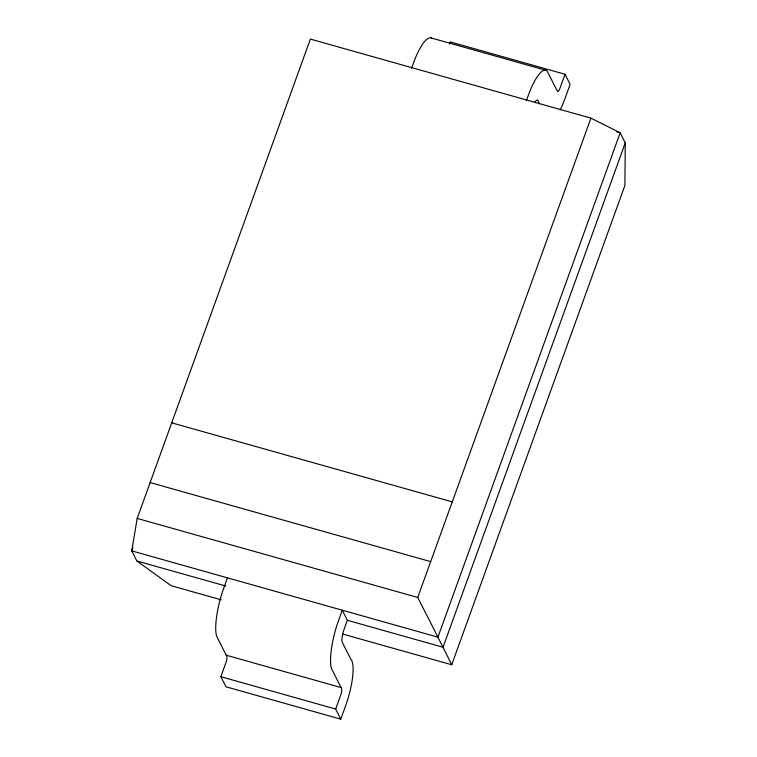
<?xml version="1.0" encoding="UTF-8"?>
<svg xmlns="http://www.w3.org/2000/svg" width="757" height="757" viewBox="0 0 757 757"><rect width="100%" height="100%" fill="white"/><g stroke="black" fill="none" stroke-linecap="round" stroke-linejoin="round"><path stroke-width="1.14" d="M221.158 599.799L171.186 585.719L136.837 560.975L131.737 550.878L137.187 518.413L310.37 39.08L590.914 118.13L620.163 132.778L625.263 142.874L624.913 185.437L451.73 664.769L342.694 634.044M132.939 547.548L131.737 550.878L437.934 637.157L451.73 664.769M227.422 577.837L222.331 592.154A41.219 10.607 -74.3 0 0 216.549 635.984L226.731 656.205A5.384 1.391 -74.3 0 1 226.088 662.129L220.864 676.701L225.965 686.798L340.782 719.15L345.779 705.316A36.327 9.349 -74.3 0 0 350.794 659.167L342.296 642.333A10.286 2.649 -74.3 0 1 343.971 629.635L347.34 620.295L342.24 610.199L337.149 624.516A41.219 10.607 -74.3 0 0 331.377 668.336L341.558 688.558A5.384 1.391 -74.3 0 1 340.915 694.481L335.682 709.054L340.782 719.15M411.505 68.329L414.845 59.33A41.219 10.607 -74.3 0 1 432.351 38.721M449.44 44.048L450.216 41.909L565.034 74.271L570.135 84.368L565.138 98.192A36.327 9.349 -74.3 0 1 560.152 109.86M526.333 100.69L529.663 91.682A41.219 10.607 -74.3 0 1 547.169 71.073L557.379 91.219A5.384 1.391 -74.3 0 0 559.773 88.749L565.034 74.271M616.785 131.832L620.163 132.778L437.934 637.157L417.732 597.462L590.914 118.13M625.263 142.874L443.034 647.254L347.34 620.295M431.13 37.945L545.948 70.306M171.716 422.832L452.26 501.882M150.132 482.569L430.676 561.618M137.187 518.413L417.732 597.462M136.837 560.975L225.766 586.032M226.002 655.146L340.83 687.498M220.864 676.701L335.682 709.054M539.627 103.756L538.028 100.596A10.286 2.649 -74.3 0 0 534.868 102.356"/></g></svg>
